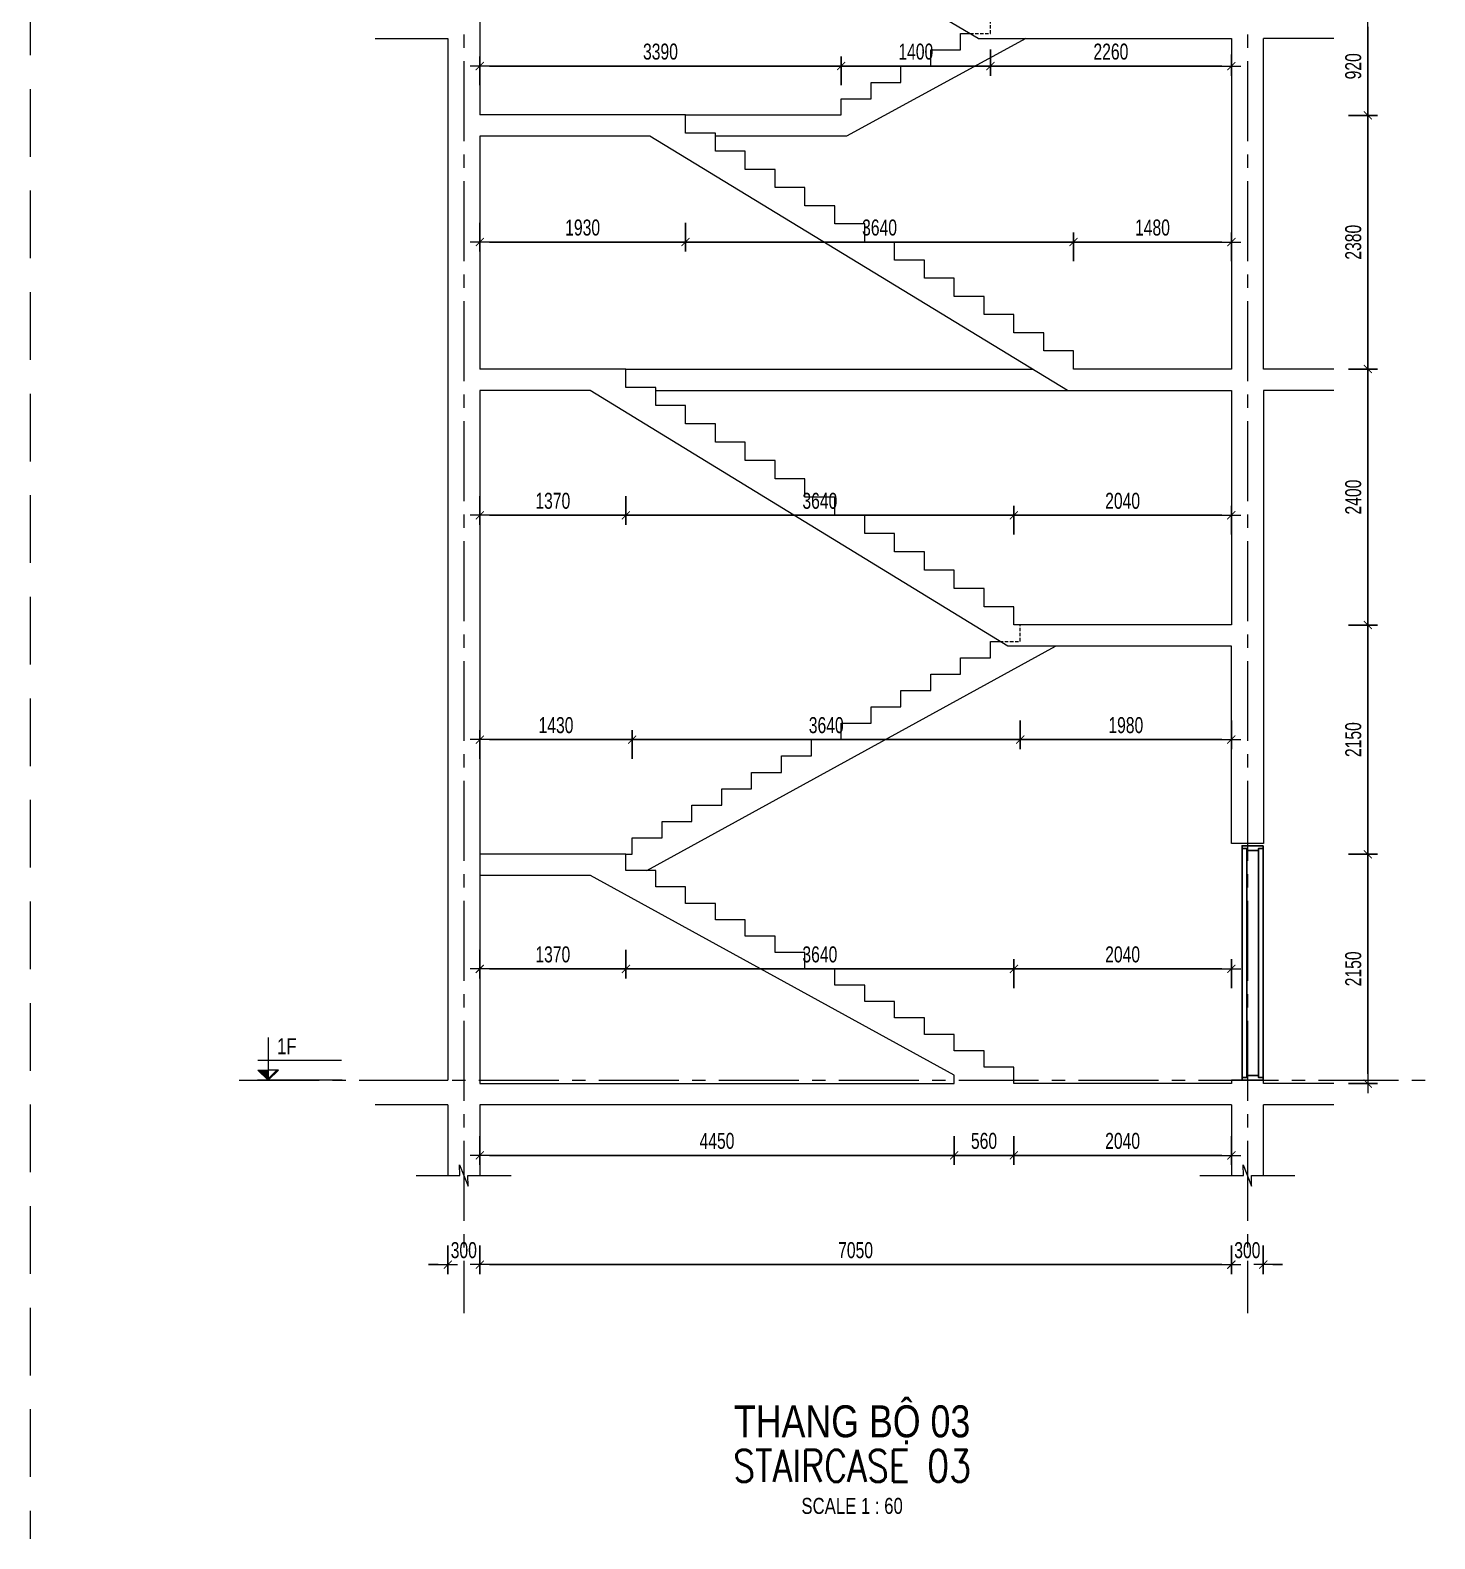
# Model space of a CAD drawing. Header units: millimetres. Extents: x -179076 to 152218, y -28646 to 38481.
# Drawn here: x 38586 to 51763, y -28646 to -14497 of the extents above; entities that cross this region are included whole.
import ezdxf
from ezdxf.enums import TextEntityAlignment as Align

# ---------------------------------------------------------------- set-up
doc = ezdxf.new("R2010")
doc.units = ezdxf.units.MM
doc.linetypes.add('CENTER2', pattern=[1.125, 0.75, -0.125, 0.125, -0.125])
doc.linetypes.add('HIDDEN2', pattern=[4.7625, 3.175, -1.5875])
doc.layers.get('Defpoints').update_dxf_attribs({"color": 151, "lineweight": 9})
doc.layers.add('A-DOOR', color=4, linetype='Continuous')
doc.layers.add('DOOR', color=4, linetype='Continuous')
for name, color, linetype, lineweight in [('NDC_S_ANNO', 7, 'Continuous', 20), ('NDC_S_AXIS', 5, 'CENTER2', 13), ('NDC_S_CONTINUOUS', 3, 'Continuous', 20), ('NDC_S_DIM', 1, 'Continuous', 15), ('NDC_S_ENG TITLE', 3, 'Continuous', 20), ('NDC_S_HIDDEN', 8, 'HIDDEN2', 13), ('NDC_S_SLAB', 2, 'Continuous', 20), ('NDC_S_SYMBOL', 1, 'Continuous', 15), ('NDC_S_TEXT SYMBOL', 7, 'Continuous', 20), ('NDC_S_VN TEXT', 7, 'Continuous', 20), ('NDC_S_VN TITLE', 6, 'Continuous', 35)]:
    doc.layers.add(name, color=color, linetype=linetype, lineweight=lineweight)
doc.styles.add('NDC_ANNO', font='', dxfattribs={"width": 0.8})
doc.styles.add('NDC_DIM', font='', dxfattribs={"width": 0.75})
doc.styles.add('NDC_EN TXT', font='romans.shx', dxfattribs={"width": 0.8})
doc.styles.add('NDC_VIE TXT', font='arial.ttf', dxfattribs={"width": 0.8})
doc.styles.get('NDC_ANNO').set_extended_font_data('Dotum')
doc.styles.get('NDC_DIM').set_extended_font_data('Dotum')
doc.dimstyles.new('NDC_dim_60', dxfattribs={"dimscale": 60, "dimtxt": 2.5, "dimasz": 1.5, "dimexe": 1.5, "dimexo": 2.5, "dimgap": 1, "dimtad": 1, "dimdec": 0, "dimzin": 0, "dimdsep": 46, "dimtxsty": 'NDC_DIM', "dimblk": 'DIMMARK', "dimcen": 0.09, "dimdle": 1.2, "dimclrd": 1, "dimclre": 1, "dimclrt": 3, "dimadec": 0, "dimazin": 0, "dimtfac": 1, "dimtdec": 0, "dimtix": 1, "dimtofl": 0, "dimtmove": 0, "dimatfit": 3, "dimfxl": 3, "dimfxlon": 1, "dimtolj": 1, "dimtzin": 0, "dimarcsym": 0})

# ---------------------------------------------------------------- blocks, each defined once
blk = doc.blocks.new('X-SECTION-2$0$X-SEC-DOO2')
at = {"layer": 'A-DOOR'}
for p, q in [((41976, 101972), (41976, 104172)), ((42176, 101972), (42176, 104172)), ((42021, 102017), (42021, 104127)), ((42131, 102017), (42131, 104127))]:
    blk.add_line(p, q, dxfattribs=at)
for points in [[(41976, 104172), (41976, 104147), (42021, 104147), (42021, 104127), (42131, 104127), (42131, 104147), (42176, 104147), (42176, 104172)], [(41976, 101972), (41976, 101997), (42021, 101997), (42021, 102017), (42131, 102017), (42131, 101997), (42176, 101997), (42176, 101972)]]:
    blk.add_lwpolyline(points, close=True, dxfattribs=at)
at = {"layer": 'Defpoints'}
blk.add_line((41976, 104192), (42176, 104192), dxfattribs=at)
blk = doc.blocks.new('kata_block_CT')
at = {"layer": 'NDC_S_ANNO'}
blk.add_hatch(color=3, dxfattribs=at).paths.add_polyline_path([(0, 1.6), (-1.61, 1.6), (0, 0)])
at = {"layer": 'NDC_S_ANNO', "ltscale": 50}
h = blk.add_hatch(dxfattribs=at)
h.set_pattern_fill('ANSI31', color=256, scale=1.406, style=0)
h.paths.add_polyline_path([(0, 1.6), (0, 0), (1.61, 1.6)])
for p, q in [((-1.59, 3.14), (11.47, 3.14)), ((11.56, 0), (-1.64, 0))]:
    blk.add_line(p, q, dxfattribs=at)
for points in [[(0, 6.69), (0, 0)], [(0, 0), (-1.61, 1.6), (0, 1.6)], [(0, 0), (1.61, 1.6), (0, 1.6)]]:
    blk.add_lwpolyline(points, dxfattribs=at)
at = {"layer": 'NDC_S_ANNO', "color": 8, "ltscale": 50}
blk.add_lwpolyline([(0, 0), (-1.61, 1.6), (0, 1.6)], dxfattribs=at)
at = {"layer": 'NDC_S_TEXT SYMBOL', "color": 3, "style": 'NDC_ANNO', "width": 0.8}
blk.add_attdef('CT', (1.41, 4.07), '', height=2.5, dxfattribs=at)
blk = doc.blocks.new('DIMMARK')
at = {"layer": 'NDC_S_DIM', "color": 1}
blk.add_line((-1.5, 0), (1, 0), dxfattribs=at)
at = {"layer": 'NDC_S_DIM', "color": 2, "const_width": 0.1}
blk.add_lwpolyline([(-0.42, -0.42), (0.42, 0.42)], dxfattribs=at)
blk = doc.blocks.new('*D719')
at = {"layer": 'Defpoints', "color": 0, "transparency": 16777216}
for p in [(42804, -22426), (44174, -22379), (44174, -23301)]:
    blk.add_point(p, dxfattribs=at)
at = {"layer": 'NDC_S_DIM', "color": 1, "lineweight": -2, "transparency": 16777216}
for p, q in [((42804, -23121), (42804, -23391)), ((44174, -23121), (44174, -23391)), ((42894, -23301), (44084, -23301))]:
    blk.add_line(p, q, dxfattribs=at)
at = {"layer": 'NDC_S_DIM', "color": 1, "lineweight": -2, "transparency": 16777216, "xscale": 90, "yscale": 90, "zscale": 90, "rotation": 180}
blk.add_blockref('DIMMARK', (42804, -23301), dxfattribs=at)
at = {"layer": 'NDC_S_DIM', "color": 1, "lineweight": -2, "transparency": 16777216, "xscale": 90, "yscale": 90, "zscale": 90}
blk.add_blockref('DIMMARK', (44174, -23301), dxfattribs=at)
at = {"layer": 'NDC_S_DIM', "color": 3, "transparency": 16777216, "insert": (43489, -23166), "char_height": 150, "attachment_point": 5, "style": 'NDC_DIM'}
blk.add_mtext('\\A1;1370', dxfattribs=at)
blk = doc.blocks.new('*D720')
at = {"layer": 'Defpoints', "color": 0, "transparency": 16777216}
for p in [(44174, -22379), (47814, -23301), (47814, -24376)]:
    blk.add_point(p, dxfattribs=at)
at = {"layer": 'NDC_S_DIM', "color": 1, "lineweight": -2, "transparency": 16777216}
for p, q in [((44174, -23121), (44174, -23391)), ((44264, -23301), (47724, -23301)), ((47814, -23481), (47814, -23211))]:
    blk.add_line(p, q, dxfattribs=at)
at = {"layer": 'NDC_S_DIM', "color": 1, "lineweight": -2, "transparency": 16777216, "xscale": 90, "yscale": 90, "zscale": 90, "rotation": 180}
blk.add_blockref('DIMMARK', (44174, -23301), dxfattribs=at)
at = {"layer": 'NDC_S_DIM', "color": 1, "lineweight": -2, "transparency": 16777216, "xscale": 90, "yscale": 90, "zscale": 90}
blk.add_blockref('DIMMARK', (47814, -23301), dxfattribs=at)
at = {"layer": 'NDC_S_DIM', "color": 3, "transparency": 16777216, "insert": (45994, -23166), "char_height": 150, "attachment_point": 5, "style": 'NDC_DIM'}
blk.add_mtext('\\A1;3640', dxfattribs=at)
blk = doc.blocks.new('*D721')
at = {"layer": 'Defpoints', "color": 0, "transparency": 16777216}
for p in [(49854, -23301), (47814, -24376), (49854, -24376)]:
    blk.add_point(p, dxfattribs=at)
at = {"layer": 'NDC_S_DIM', "color": 1, "lineweight": -2, "transparency": 16777216}
for p, q in [((47814, -23481), (47814, -23211)), ((47904, -23301), (49764, -23301)), ((49854, -23481), (49854, -23211))]:
    blk.add_line(p, q, dxfattribs=at)
at = {"layer": 'NDC_S_DIM', "color": 1, "lineweight": -2, "transparency": 16777216, "xscale": 90, "yscale": 90, "zscale": 90, "rotation": 180}
blk.add_blockref('DIMMARK', (47814, -23301), dxfattribs=at)
at = {"layer": 'NDC_S_DIM', "color": 1, "lineweight": -2, "transparency": 16777216, "xscale": 90, "yscale": 90, "zscale": 90}
blk.add_blockref('DIMMARK', (49854, -23301), dxfattribs=at)
at = {"layer": 'NDC_S_DIM', "color": 3, "transparency": 16777216, "insert": (48834, -23166), "char_height": 150, "attachment_point": 5, "style": 'NDC_DIM'}
blk.add_mtext('\\A1;2040', dxfattribs=at)
blk = doc.blocks.new('*D722')
at = {"layer": 'Defpoints', "color": 0, "transparency": 16777216}
for p in [(42804, -24376), (47254, -24376), (47254, -25050)]:
    blk.add_point(p, dxfattribs=at)
at = {"layer": 'NDC_S_DIM', "color": 1, "lineweight": -2, "transparency": 16777216}
for p, q in [((42804, -24870), (42804, -25140)), ((47254, -24870), (47254, -25140)), ((42894, -25050), (47164, -25050))]:
    blk.add_line(p, q, dxfattribs=at)
at = {"layer": 'NDC_S_DIM', "color": 1, "lineweight": -2, "transparency": 16777216, "xscale": 90, "yscale": 90, "zscale": 90, "rotation": 180}
blk.add_blockref('DIMMARK', (42804, -25050), dxfattribs=at)
at = {"layer": 'NDC_S_DIM', "color": 1, "lineweight": -2, "transparency": 16777216, "xscale": 90, "yscale": 90, "zscale": 90}
blk.add_blockref('DIMMARK', (47254, -25050), dxfattribs=at)
at = {"layer": 'NDC_S_DIM', "color": 3, "transparency": 16777216, "insert": (45029, -24915), "char_height": 150, "attachment_point": 5, "style": 'NDC_DIM'}
blk.add_mtext('\\A1;4450', dxfattribs=at)
blk = doc.blocks.new('*D723')
at = {"layer": 'Defpoints', "color": 0, "transparency": 16777216}
for p in [(47254, -24376), (47814, -24376), (47814, -25050)]:
    blk.add_point(p, dxfattribs=at)
at = {"layer": 'NDC_S_DIM', "color": 1, "lineweight": -2, "transparency": 16777216}
for p, q in [((47254, -24870), (47254, -25140)), ((47814, -24870), (47814, -25140)), ((47344, -25050), (47724, -25050))]:
    blk.add_line(p, q, dxfattribs=at)
at = {"layer": 'NDC_S_DIM', "color": 1, "lineweight": -2, "transparency": 16777216, "xscale": 90, "yscale": 90, "zscale": 90, "rotation": 180}
blk.add_blockref('DIMMARK', (47254, -25050), dxfattribs=at)
at = {"layer": 'NDC_S_DIM', "color": 1, "lineweight": -2, "transparency": 16777216, "xscale": 90, "yscale": 90, "zscale": 90}
blk.add_blockref('DIMMARK', (47814, -25050), dxfattribs=at)
at = {"layer": 'NDC_S_DIM', "color": 3, "transparency": 16777216, "insert": (47534, -24915), "char_height": 150, "attachment_point": 5, "style": 'NDC_DIM'}
blk.add_mtext('\\A1;560', dxfattribs=at)
blk = doc.blocks.new('*D724')
at = {"layer": 'Defpoints', "color": 0, "transparency": 16777216}
for p in [(47814, -24376), (49854, -24576), (49854, -25050)]:
    blk.add_point(p, dxfattribs=at)
at = {"layer": 'NDC_S_DIM', "color": 1, "lineweight": -2, "transparency": 16777216}
for p, q in [((47814, -24870), (47814, -25140)), ((49854, -24870), (49854, -25140)), ((47904, -25050), (49764, -25050))]:
    blk.add_line(p, q, dxfattribs=at)
at = {"layer": 'NDC_S_DIM', "color": 1, "lineweight": -2, "transparency": 16777216, "xscale": 90, "yscale": 90, "zscale": 90, "rotation": 180}
blk.add_blockref('DIMMARK', (47814, -25050), dxfattribs=at)
at = {"layer": 'NDC_S_DIM', "color": 1, "lineweight": -2, "transparency": 16777216, "xscale": 90, "yscale": 90, "zscale": 90}
blk.add_blockref('DIMMARK', (49854, -25050), dxfattribs=at)
at = {"layer": 'NDC_S_DIM', "color": 3, "transparency": 16777216, "insert": (48834, -24915), "char_height": 150, "attachment_point": 5, "style": 'NDC_DIM'}
blk.add_mtext('\\A1;2040', dxfattribs=at)
blk = doc.blocks.new('*D725')
at = {"layer": 'Defpoints', "color": 0, "transparency": 16777216}
for p in [(44234, -21151), (42804, -22226), (44234, -22226)]:
    blk.add_point(p, dxfattribs=at)
at = {"layer": 'NDC_S_DIM', "color": 1, "lineweight": -2, "transparency": 16777216}
for p, q in [((42804, -21331), (42804, -21061)), ((44234, -21331), (44234, -21061)), ((42894, -21151), (44144, -21151))]:
    blk.add_line(p, q, dxfattribs=at)
at = {"layer": 'NDC_S_DIM', "color": 1, "lineweight": -2, "transparency": 16777216, "xscale": 90, "yscale": 90, "zscale": 90, "rotation": 180}
blk.add_blockref('DIMMARK', (42804, -21151), dxfattribs=at)
at = {"layer": 'NDC_S_DIM', "color": 1, "lineweight": -2, "transparency": 16777216, "xscale": 90, "yscale": 90, "zscale": 90}
blk.add_blockref('DIMMARK', (44234, -21151), dxfattribs=at)
at = {"layer": 'NDC_S_DIM', "color": 3, "transparency": 16777216, "insert": (43519, -21016), "char_height": 150, "attachment_point": 5, "style": 'NDC_DIM'}
blk.add_mtext('\\A1;1430', dxfattribs=at)
blk = doc.blocks.new('*D726')
at = {"layer": 'Defpoints', "color": 0, "transparency": 16777216}
for p in [(47874, -20229), (47874, -21151), (44234, -22226)]:
    blk.add_point(p, dxfattribs=at)
at = {"layer": 'NDC_S_DIM', "color": 1, "lineweight": -2, "transparency": 16777216}
for p, q in [((44234, -21331), (44234, -21061)), ((47874, -20971), (47874, -21241)), ((44324, -21151), (47784, -21151))]:
    blk.add_line(p, q, dxfattribs=at)
at = {"layer": 'NDC_S_DIM', "color": 1, "lineweight": -2, "transparency": 16777216, "xscale": 90, "yscale": 90, "zscale": 90, "rotation": 180}
blk.add_blockref('DIMMARK', (44234, -21151), dxfattribs=at)
at = {"layer": 'NDC_S_DIM', "color": 1, "lineweight": -2, "transparency": 16777216, "xscale": 90, "yscale": 90, "zscale": 90}
blk.add_blockref('DIMMARK', (47874, -21151), dxfattribs=at)
at = {"layer": 'NDC_S_DIM', "color": 3, "transparency": 16777216, "insert": (46054, -21016), "char_height": 150, "attachment_point": 5, "style": 'NDC_DIM'}
blk.add_mtext('\\A1;3640', dxfattribs=at)
blk = doc.blocks.new('*D727')
at = {"layer": 'Defpoints', "color": 0, "transparency": 16777216}
for p in [(47874, -20229), (49854, -20276), (49854, -21151)]:
    blk.add_point(p, dxfattribs=at)
at = {"layer": 'NDC_S_DIM', "color": 1, "lineweight": -2, "transparency": 16777216}
for p, q in [((47874, -20971), (47874, -21241)), ((49854, -20971), (49854, -21241)), ((47964, -21151), (49764, -21151))]:
    blk.add_line(p, q, dxfattribs=at)
at = {"layer": 'NDC_S_DIM', "color": 1, "lineweight": -2, "transparency": 16777216, "xscale": 90, "yscale": 90, "zscale": 90, "rotation": 180}
blk.add_blockref('DIMMARK', (47874, -21151), dxfattribs=at)
at = {"layer": 'NDC_S_DIM', "color": 1, "lineweight": -2, "transparency": 16777216, "xscale": 90, "yscale": 90, "zscale": 90}
blk.add_blockref('DIMMARK', (49854, -21151), dxfattribs=at)
at = {"layer": 'NDC_S_DIM', "color": 3, "transparency": 16777216, "insert": (48864, -21016), "char_height": 150, "attachment_point": 5, "style": 'NDC_DIM'}
blk.add_mtext('\\A1;1980', dxfattribs=at)
blk = doc.blocks.new('*D728')
at = {"layer": 'Defpoints', "color": 0, "transparency": 16777216}
for p in [(42804, -17876), (44174, -17847), (44174, -19047)]:
    blk.add_point(p, dxfattribs=at)
at = {"layer": 'NDC_S_DIM', "color": 1, "lineweight": -2, "transparency": 16777216}
for p, q in [((42804, -18867), (42804, -19137)), ((44174, -18867), (44174, -19137)), ((42894, -19047), (44084, -19047))]:
    blk.add_line(p, q, dxfattribs=at)
at = {"layer": 'NDC_S_DIM', "color": 1, "lineweight": -2, "transparency": 16777216, "xscale": 90, "yscale": 90, "zscale": 90, "rotation": 180}
blk.add_blockref('DIMMARK', (42804, -19047), dxfattribs=at)
at = {"layer": 'NDC_S_DIM', "color": 1, "lineweight": -2, "transparency": 16777216, "xscale": 90, "yscale": 90, "zscale": 90}
blk.add_blockref('DIMMARK', (44174, -19047), dxfattribs=at)
at = {"layer": 'NDC_S_DIM', "color": 3, "transparency": 16777216, "insert": (43489, -18912), "char_height": 150, "attachment_point": 5, "style": 'NDC_DIM'}
blk.add_mtext('\\A1;1370', dxfattribs=at)
blk = doc.blocks.new('*D729')
at = {"layer": 'Defpoints', "color": 0, "transparency": 16777216}
for p in [(44174, -17847), (47814, -19047), (47814, -19990)]:
    blk.add_point(p, dxfattribs=at)
at = {"layer": 'NDC_S_DIM', "color": 1, "lineweight": -2, "transparency": 16777216}
for p, q in [((44174, -18867), (44174, -19137)), ((47814, -19227), (47814, -18957)), ((44264, -19047), (47724, -19047))]:
    blk.add_line(p, q, dxfattribs=at)
at = {"layer": 'NDC_S_DIM', "color": 1, "lineweight": -2, "transparency": 16777216, "xscale": 90, "yscale": 90, "zscale": 90, "rotation": 180}
blk.add_blockref('DIMMARK', (44174, -19047), dxfattribs=at)
at = {"layer": 'NDC_S_DIM', "color": 1, "lineweight": -2, "transparency": 16777216, "xscale": 90, "yscale": 90, "zscale": 90}
blk.add_blockref('DIMMARK', (47814, -19047), dxfattribs=at)
at = {"layer": 'NDC_S_DIM', "color": 3, "transparency": 16777216, "insert": (45994, -18912), "char_height": 150, "attachment_point": 5, "style": 'NDC_DIM'}
blk.add_mtext('\\A1;3640', dxfattribs=at)
blk = doc.blocks.new('*D730')
at = {"layer": 'Defpoints', "color": 0, "transparency": 16777216}
for p in [(49854, -19047), (47814, -19990), (49854, -20076)]:
    blk.add_point(p, dxfattribs=at)
at = {"layer": 'NDC_S_DIM', "color": 1, "lineweight": -2, "transparency": 16777216}
for p, q in [((47814, -19227), (47814, -18957)), ((49854, -19227), (49854, -18957)), ((47904, -19047), (49764, -19047))]:
    blk.add_line(p, q, dxfattribs=at)
at = {"layer": 'NDC_S_DIM', "color": 1, "lineweight": -2, "transparency": 16777216, "xscale": 90, "yscale": 90, "zscale": 90, "rotation": 180}
blk.add_blockref('DIMMARK', (47814, -19047), dxfattribs=at)
at = {"layer": 'NDC_S_DIM', "color": 1, "lineweight": -2, "transparency": 16777216, "xscale": 90, "yscale": 90, "zscale": 90}
blk.add_blockref('DIMMARK', (49854, -19047), dxfattribs=at)
at = {"layer": 'NDC_S_DIM', "color": 3, "transparency": 16777216, "insert": (48834, -18912), "char_height": 150, "attachment_point": 5, "style": 'NDC_DIM'}
blk.add_mtext('\\A1;2040', dxfattribs=at)
blk = doc.blocks.new('*D731')
at = {"layer": 'Defpoints', "color": 0, "transparency": 16777216}
for p in [(42804, -15292), (44734, -15292), (44734, -16484)]:
    blk.add_point(p, dxfattribs=at)
at = {"layer": 'NDC_S_DIM', "color": 1, "lineweight": -2, "transparency": 16777216}
for p, q in [((42804, -16304), (42804, -16574)), ((44734, -16304), (44734, -16574)), ((42894, -16484), (44644, -16484))]:
    blk.add_line(p, q, dxfattribs=at)
at = {"layer": 'NDC_S_DIM', "color": 1, "lineweight": -2, "transparency": 16777216, "xscale": 90, "yscale": 90, "zscale": 90, "rotation": 180}
blk.add_blockref('DIMMARK', (42804, -16484), dxfattribs=at)
at = {"layer": 'NDC_S_DIM', "color": 1, "lineweight": -2, "transparency": 16777216, "xscale": 90, "yscale": 90, "zscale": 90}
blk.add_blockref('DIMMARK', (44734, -16484), dxfattribs=at)
at = {"layer": 'NDC_S_DIM', "color": 3, "transparency": 16777216, "insert": (43769, -16349), "char_height": 150, "attachment_point": 5, "style": 'NDC_DIM'}
blk.add_mtext('\\A1;1930', dxfattribs=at)
blk = doc.blocks.new('*D732')
at = {"layer": 'Defpoints', "color": 0, "transparency": 16777216}
for p in [(44734, -15292), (48374, -16484), (48374, -17676)]:
    blk.add_point(p, dxfattribs=at)
at = {"layer": 'NDC_S_DIM', "color": 1, "lineweight": -2, "transparency": 16777216}
for p, q in [((44734, -16304), (44734, -16574)), ((48374, -16664), (48374, -16394)), ((44824, -16484), (48284, -16484))]:
    blk.add_line(p, q, dxfattribs=at)
at = {"layer": 'NDC_S_DIM', "color": 1, "lineweight": -2, "transparency": 16777216, "xscale": 90, "yscale": 90, "zscale": 90, "rotation": 180}
blk.add_blockref('DIMMARK', (44734, -16484), dxfattribs=at)
at = {"layer": 'NDC_S_DIM', "color": 1, "lineweight": -2, "transparency": 16777216, "xscale": 90, "yscale": 90, "zscale": 90}
blk.add_blockref('DIMMARK', (48374, -16484), dxfattribs=at)
at = {"layer": 'NDC_S_DIM', "color": 3, "transparency": 16777216, "insert": (46554, -16349), "char_height": 150, "attachment_point": 5, "style": 'NDC_DIM'}
blk.add_mtext('\\A1;3640', dxfattribs=at)
blk = doc.blocks.new('*D733')
at = {"layer": 'Defpoints', "color": 0, "transparency": 16777216}
for p in [(49854, -16484), (48374, -17676), (49854, -17676)]:
    blk.add_point(p, dxfattribs=at)
at = {"layer": 'NDC_S_DIM', "color": 1, "lineweight": -2, "transparency": 16777216}
for p, q in [((48374, -16664), (48374, -16394)), ((49854, -16664), (49854, -16394)), ((48464, -16484), (49764, -16484))]:
    blk.add_line(p, q, dxfattribs=at)
at = {"layer": 'NDC_S_DIM', "color": 1, "lineweight": -2, "transparency": 16777216, "xscale": 90, "yscale": 90, "zscale": 90, "rotation": 180}
blk.add_blockref('DIMMARK', (48374, -16484), dxfattribs=at)
at = {"layer": 'NDC_S_DIM', "color": 1, "lineweight": -2, "transparency": 16777216, "xscale": 90, "yscale": 90, "zscale": 90}
blk.add_blockref('DIMMARK', (49854, -16484), dxfattribs=at)
at = {"layer": 'NDC_S_DIM', "color": 3, "transparency": 16777216, "insert": (49114, -16349), "char_height": 150, "attachment_point": 5, "style": 'NDC_DIM'}
blk.add_mtext('\\A1;1480', dxfattribs=at)
blk = doc.blocks.new('*D734')
at = {"layer": 'Defpoints', "color": 0, "transparency": 16777216}
for p in [(46194, -14834), (42804, -15292), (46194, -15292)]:
    blk.add_point(p, dxfattribs=at)
at = {"layer": 'NDC_S_DIM', "color": 1, "lineweight": -2, "transparency": 16777216}
for p, q in [((42804, -15014), (42804, -14744)), ((42894, -14834), (46104, -14834)), ((46194, -15014), (46194, -14744))]:
    blk.add_line(p, q, dxfattribs=at)
at = {"layer": 'NDC_S_DIM', "color": 1, "lineweight": -2, "transparency": 16777216, "xscale": 90, "yscale": 90, "zscale": 90, "rotation": 180}
blk.add_blockref('DIMMARK', (42804, -14834), dxfattribs=at)
at = {"layer": 'NDC_S_DIM', "color": 1, "lineweight": -2, "transparency": 16777216, "xscale": 90, "yscale": 90, "zscale": 90}
blk.add_blockref('DIMMARK', (46194, -14834), dxfattribs=at)
at = {"layer": 'NDC_S_DIM', "color": 3, "transparency": 16777216, "insert": (44499, -14699), "char_height": 150, "attachment_point": 5, "style": 'NDC_DIM'}
blk.add_mtext('\\A1;3390', dxfattribs=at)
blk = doc.blocks.new('*D735')
at = {"layer": 'Defpoints', "color": 0, "transparency": 16777216}
for p in [(47594, -14528), (47594, -14834), (46194, -15292)]:
    blk.add_point(p, dxfattribs=at)
at = {"layer": 'NDC_S_DIM', "color": 1, "lineweight": -2, "transparency": 16777216}
for p, q in [((47594, -14678), (47594, -14924)), ((46194, -15014), (46194, -14744)), ((46284, -14834), (47504, -14834))]:
    blk.add_line(p, q, dxfattribs=at)
at = {"layer": 'NDC_S_DIM', "color": 1, "lineweight": -2, "transparency": 16777216, "xscale": 90, "yscale": 90, "zscale": 90, "rotation": 180}
blk.add_blockref('DIMMARK', (46194, -14834), dxfattribs=at)
at = {"layer": 'NDC_S_DIM', "color": 1, "lineweight": -2, "transparency": 16777216, "xscale": 90, "yscale": 90, "zscale": 90}
blk.add_blockref('DIMMARK', (47594, -14834), dxfattribs=at)
at = {"layer": 'NDC_S_DIM', "color": 3, "transparency": 16777216, "insert": (46894, -14699), "char_height": 150, "attachment_point": 5, "style": 'NDC_DIM'}
blk.add_mtext('\\A1;1400', dxfattribs=at)
blk = doc.blocks.new('*D736')
at = {"layer": 'Defpoints', "color": 0, "transparency": 16777216}
for p in [(47594, -14528), (49854, -14576), (49854, -14834)]:
    blk.add_point(p, dxfattribs=at)
at = {"layer": 'NDC_S_DIM', "color": 1, "lineweight": -2, "transparency": 16777216}
for p, q in [((47594, -14678), (47594, -14924)), ((47684, -14834), (49764, -14834)), ((49854, -14726), (49854, -14924))]:
    blk.add_line(p, q, dxfattribs=at)
at = {"layer": 'NDC_S_DIM', "color": 1, "lineweight": -2, "transparency": 16777216, "xscale": 90, "yscale": 90, "zscale": 90, "rotation": 180}
blk.add_blockref('DIMMARK', (47594, -14834), dxfattribs=at)
at = {"layer": 'NDC_S_DIM', "color": 1, "lineweight": -2, "transparency": 16777216, "xscale": 90, "yscale": 90, "zscale": 90}
blk.add_blockref('DIMMARK', (49854, -14834), dxfattribs=at)
at = {"layer": 'NDC_S_DIM', "color": 3, "transparency": 16777216, "insert": (48724, -14699), "char_height": 150, "attachment_point": 5, "style": 'NDC_DIM'}
blk.add_mtext('\\A1;2260', dxfattribs=at)
blk = doc.blocks.new('*D773')
at = {"layer": 'Defpoints', "color": 0, "transparency": 16777216}
for p in [(42504, -24576), (42804, -24576), (42804, -26075)]:
    blk.add_point(p, dxfattribs=at)
at = {"layer": 'NDC_S_DIM', "color": 1, "lineweight": -2, "transparency": 16777216}
for p, q in [((42504, -25895), (42504, -26165)), ((42804, -25895), (42804, -26165)), ((42414, -26075), (42324, -26075)), ((42894, -26075), (42984, -26075))]:
    blk.add_line(p, q, dxfattribs=at)
at = {"layer": 'NDC_S_DIM', "color": 1, "lineweight": -2, "transparency": 16777216, "xscale": 90, "yscale": 90, "zscale": 90}
blk.add_blockref('DIMMARK', (42504, -26075), dxfattribs=at)
at = {"layer": 'NDC_S_DIM', "color": 1, "lineweight": -2, "transparency": 16777216, "xscale": 90, "yscale": 90, "zscale": 90, "rotation": 180}
blk.add_blockref('DIMMARK', (42804, -26075), dxfattribs=at)
at = {"layer": 'NDC_S_DIM', "color": 3, "transparency": 16777216, "insert": (42654, -25940), "char_height": 150, "attachment_point": 5, "style": 'NDC_DIM'}
blk.add_mtext('\\A1;300', dxfattribs=at)
blk = doc.blocks.new('*D774')
at = {"layer": 'Defpoints', "color": 0, "transparency": 16777216}
for p in [(42804, -24576), (49854, -24576), (49854, -26075)]:
    blk.add_point(p, dxfattribs=at)
at = {"layer": 'NDC_S_DIM', "color": 1, "lineweight": -2, "transparency": 16777216}
for p, q in [((42804, -25895), (42804, -26165)), ((49854, -25895), (49854, -26165)), ((42894, -26075), (49764, -26075))]:
    blk.add_line(p, q, dxfattribs=at)
at = {"layer": 'NDC_S_DIM', "color": 1, "lineweight": -2, "transparency": 16777216, "xscale": 90, "yscale": 90, "zscale": 90, "rotation": 180}
blk.add_blockref('DIMMARK', (42804, -26075), dxfattribs=at)
at = {"layer": 'NDC_S_DIM', "color": 1, "lineweight": -2, "transparency": 16777216, "xscale": 90, "yscale": 90, "zscale": 90}
blk.add_blockref('DIMMARK', (49854, -26075), dxfattribs=at)
at = {"layer": 'NDC_S_DIM', "color": 3, "transparency": 16777216, "insert": (46329, -25940), "char_height": 150, "attachment_point": 5, "style": 'NDC_DIM'}
blk.add_mtext('\\A1;7050', dxfattribs=at)
blk = doc.blocks.new('*D775')
at = {"layer": 'Defpoints', "color": 0, "transparency": 16777216}
for p in [(49854, -24576), (50154, -24576), (50154, -26075)]:
    blk.add_point(p, dxfattribs=at)
at = {"layer": 'NDC_S_DIM', "color": 1, "lineweight": -2, "transparency": 16777216}
for p, q in [((49854, -25895), (49854, -26165)), ((50154, -25895), (50154, -26165)), ((49764, -26075), (49674, -26075)), ((50244, -26075), (50334, -26075))]:
    blk.add_line(p, q, dxfattribs=at)
at = {"layer": 'NDC_S_DIM', "color": 1, "lineweight": -2, "transparency": 16777216, "xscale": 90, "yscale": 90, "zscale": 90}
blk.add_blockref('DIMMARK', (49854, -26075), dxfattribs=at)
at = {"layer": 'NDC_S_DIM', "color": 1, "lineweight": -2, "transparency": 16777216, "xscale": 90, "yscale": 90, "zscale": 90, "rotation": 180}
blk.add_blockref('DIMMARK', (50154, -26075), dxfattribs=at)
at = {"layer": 'NDC_S_DIM', "color": 3, "transparency": 16777216, "insert": (50004, -25940), "char_height": 150, "attachment_point": 5, "style": 'NDC_DIM'}
blk.add_mtext('\\A1;300', dxfattribs=at)
blk = doc.blocks.new('Drawing name_symbol')
at = {"layer": 'NDC_S_ENG TITLE', "style": 'NDC_EN TXT', "width": 0.8}
blk.add_attdef('SECTDET1', text='', height=5, dxfattribs=at).set_placement((0, 1.01), align=Align.CENTER)
at = {"layer": 'NDC_S_TEXT SYMBOL', "lineweight": 25, "style": 'NDC_ANNO', "width": 0.8}
blk.add_attdef('SSCALE', text='', height=2.5, dxfattribs=at).set_placement((0, -4), align=Align.CENTER)
at = {"layer": 'NDC_S_VN TITLE', "style": 'NDC_VIE TXT', "width": 0.8}
blk.add_attdef('SECTDET2', text='', height=5, dxfattribs=at).set_placement((0, 7.97), align=Align.CENTER)
blk = doc.blocks.new('*D1217')
at = {"layer": 'Defpoints', "color": 0, "transparency": 16777216}
for p in [(44234, -22226), (51134, -22226), (49854, -24376)]:
    blk.add_point(p, dxfattribs=at)
at = {"layer": 'NDC_S_DIM', "color": 1, "lineweight": -2, "transparency": 16777216}
for p, q in [((50954, -22226), (51224, -22226)), ((51134, -24286), (51134, -22316)), ((50954, -24376), (51224, -24376))]:
    blk.add_line(p, q, dxfattribs=at)
at = {"layer": 'NDC_S_DIM', "color": 1, "lineweight": -2, "transparency": 16777216, "xscale": 90, "yscale": 90, "zscale": 90}
for p, rotation in [((51134, -22226), 90), ((51134, -24376), 270)]:
    blk.add_blockref('DIMMARK', p, dxfattribs=dict(at, rotation=rotation))
at = {"layer": 'NDC_S_DIM', "color": 3, "transparency": 16777216, "insert": (50998, -23301), "char_height": 150, "attachment_point": 5, "rotation": 90, "style": 'NDC_DIM'}
blk.add_mtext('\\A1;2150', dxfattribs=at)
blk = doc.blocks.new('*D1218')
at = {"layer": 'Defpoints', "color": 0, "transparency": 16777216}
for p in [(47814, -20076), (51134, -20076), (44234, -22226)]:
    blk.add_point(p, dxfattribs=at)
at = {"layer": 'NDC_S_DIM', "color": 1, "lineweight": -2, "transparency": 16777216}
for p, q in [((50954, -20076), (51224, -20076)), ((51134, -22136), (51134, -20166)), ((50954, -22226), (51224, -22226))]:
    blk.add_line(p, q, dxfattribs=at)
at = {"layer": 'NDC_S_DIM', "color": 1, "lineweight": -2, "transparency": 16777216, "xscale": 90, "yscale": 90, "zscale": 90}
for p, rotation in [((51134, -20076), 90), ((51134, -22226), 270)]:
    blk.add_blockref('DIMMARK', p, dxfattribs=dict(at, rotation=rotation))
at = {"layer": 'NDC_S_DIM', "color": 3, "transparency": 16777216, "insert": (50998, -21151), "char_height": 150, "attachment_point": 5, "rotation": 90, "style": 'NDC_DIM'}
blk.add_mtext('\\A1;2150', dxfattribs=at)
blk = doc.blocks.new('*D1219')
at = {"layer": 'Defpoints', "color": 0, "transparency": 16777216}
for p in [(48374, -17676), (51134, -17676), (47814, -20076)]:
    blk.add_point(p, dxfattribs=at)
at = {"layer": 'NDC_S_DIM', "color": 1, "lineweight": -2, "transparency": 16777216}
for p, q in [((50954, -17676), (51224, -17676)), ((51134, -19986), (51134, -17766)), ((50954, -20076), (51224, -20076))]:
    blk.add_line(p, q, dxfattribs=at)
at = {"layer": 'NDC_S_DIM', "color": 1, "lineweight": -2, "transparency": 16777216, "xscale": 90, "yscale": 90, "zscale": 90}
for p, rotation in [((51134, -17676), 90), ((51134, -20076), 270)]:
    blk.add_blockref('DIMMARK', p, dxfattribs=dict(at, rotation=rotation))
at = {"layer": 'NDC_S_DIM', "color": 3, "transparency": 16777216, "insert": (50998, -18876), "char_height": 150, "attachment_point": 5, "rotation": 90, "style": 'NDC_DIM'}
blk.add_mtext('\\A1;2400', dxfattribs=at)
blk = doc.blocks.new('*D1220')
at = {"layer": 'Defpoints', "color": 0, "transparency": 16777216}
for p in [(46196, -15296), (51134, -15296), (48374, -17676)]:
    blk.add_point(p, dxfattribs=at)
at = {"layer": 'NDC_S_DIM', "color": 1, "lineweight": -2, "transparency": 16777216}
for p, q in [((50954, -15296), (51224, -15296)), ((51134, -17586), (51134, -15386)), ((50954, -17676), (51224, -17676))]:
    blk.add_line(p, q, dxfattribs=at)
at = {"layer": 'NDC_S_DIM', "color": 1, "lineweight": -2, "transparency": 16777216, "xscale": 90, "yscale": 90, "zscale": 90}
for p, rotation in [((51134, -15296), 90), ((51134, -17676), 270)]:
    blk.add_blockref('DIMMARK', p, dxfattribs=dict(at, rotation=rotation))
at = {"layer": 'NDC_S_DIM', "color": 3, "transparency": 16777216, "insert": (50998, -16486), "char_height": 150, "attachment_point": 5, "rotation": 90, "style": 'NDC_DIM'}
blk.add_mtext('\\A1;2380', dxfattribs=at)
blk = doc.blocks.new('*D1221')
at = {"layer": 'Defpoints', "color": 0, "transparency": 16777216}
for p in [(47534, -14376), (51134, -14376), (46196, -15296)]:
    blk.add_point(p, dxfattribs=at)
at = {"layer": 'NDC_S_DIM', "color": 1, "lineweight": -2, "transparency": 16777216}
for p, q in [((50954, -14376), (51224, -14376)), ((51134, -15206), (51134, -14466)), ((50954, -15296), (51224, -15296))]:
    blk.add_line(p, q, dxfattribs=at)
at = {"layer": 'NDC_S_DIM', "color": 1, "lineweight": -2, "transparency": 16777216, "xscale": 90, "yscale": 90, "zscale": 90}
for p, rotation in [((51134, -14376), 90), ((51134, -15296), 270)]:
    blk.add_blockref('DIMMARK', p, dxfattribs=dict(at, rotation=rotation))
at = {"layer": 'NDC_S_DIM', "color": 3, "transparency": 16777216, "insert": (50998, -14836), "char_height": 150, "attachment_point": 5, "rotation": 90, "style": 'NDC_DIM'}
blk.add_mtext('\\A1;920', dxfattribs=at)

msp = doc.modelspace()

# ---------------------------------------------------------------- linework, layer by layer
at = {"layer": 'NDC_S_AXIS', "ltscale": 1000}
for p, q in [((42654.4, 4336.5), (42654.4, -26530.1)), ((50004.4, 4336.5), (50004.4, -26530.1))]:
    msp.add_line(p, q, dxfattribs=at)
msp.add_lwpolyline([(40546.5, -24345.7), (51762.7, -24345.7)], dxfattribs=at)
at = {"layer": 'NDC_S_CONTINUOUS'}
for p, q in [((44174.4, -17675.7), (47989.4, -17675.7)), ((44454.4, -17875.7), (48374.4, -17875.7)), ((44370.3, -22379.3), (48205.7, -20275.7))]:
    msp.add_line(p, q, dxfattribs=at)
for points in [[(44734.4, -15292.4), (46194.4, -15292.4), (46194.4, -15139.6), (46474.4, -15139.6), (46474.4, -14986.8), (46754.4, -14986.8), (46754.4, -14834), (47034.4, -14834), (47034.4, -14681.3), (47314.4, -14681.3), (47314.4, -14528.5), (47400.1, -14528.5)], [(47925.4, -14575.7), (46245.4, -15492.4), (45014.4, -15492.4)], [(44174.4, -22225.7), (44234.4, -22225.7), (44234.4, -22072.1), (44514.4, -22072.1), (44514.4, -21918.6), (44794.4, -21918.6), (44794.4, -21765), (45074.4, -21765), (45074.4, -21611.4), (45354.4, -21611.4), (45354.4, -21457.8), (45634.4, -21457.8), (45634.4, -21304.3), (45914.4, -21304.3), (45914.4, -21150.7), (46194.4, -21150.7), (46194.4, -20997.1), (46474.4, -20997.1), (46474.4, -20843.6), (46754.4, -20843.6), (46754.4, -20690), (47034.4, -20690), (47034.4, -20536.4), (47314.4, -20536.4), (47314.4, -20382.8), (47594.4, -20382.8), (47594.4, -20229.3), (47682.2, -20229.3)]]:
    msp.add_lwpolyline(points, dxfattribs=at)
at = {"layer": 'NDC_S_HIDDEN', "ltscale": 200}
msp.add_line((38586.5, 4953.6), (38586.5, -28646.4), dxfattribs=at)
at = {"layer": 'NDC_S_HIDDEN', "ltscale": 10}
for points in [[(47402.2, -14528.5), (47594.4, -14528.5), (47594.4, -14374.9)], [(47682.2, -20229.3), (47874.4, -20229.3), (47874.4, -20075.7)]]:
    msp.add_lwpolyline(points, dxfattribs=at)
at = {"layer": 'NDC_S_SLAB'}
for p, q in [((42804.4, -13075.7), (42804.4, -15292.4)), ((47479.4, -14575.7), (44959.4, -13075.7)), ((41822.2, -14575.7), (42504.4, -14575.7)), ((42504.4, -14575.7), (42504.4, -24345.7)), ((47479.4, -14575.7), (49854.4, -14575.7)), ((49854.4, -14575.7), (49854.4, -17675.7)), ((50816.4, -14575.7), (50154.4, -14575.7)), ((50154.4, -17675.7), (50154.4, -14575.7)), ((44398.4, -15492.4), (42804.4, -15492.4)), ((42804.4, -15492.4), (42804.4, -17675.7)), ((48318.4, -17875.7), (44398.4, -15492.4)), ((50816.4, -17675.7), (50154.4, -17675.7)), ((42804.4, -17875.7), (42804.4, -24375.7)), ((50816.4, -17875.7), (50154.4, -17875.7)), ((42804.4, -24375.7), (47254.4, -24375.7)), ((50154.4, -24345.7), (49854.4, -24345.7)), ((49854.4, -24345.7), (49854.4, -24375.7)), ((50154.4, -24375.7), (50154.4, -24345.7)), ((42504.4, -24575.7), (41822.2, -24575.7)), ((42504.4, -24575.7), (42504.4, -25240.2)), ((49854.4, -24575.7), (42804.4, -24575.7)), ((50816.2, -24575.7), (50154.4, -24575.7))]:
    msp.add_line(p, q, dxfattribs=at)
for points in [[(49854.4, -17675.7), (48374.4, -17675.7), (48374.4, -17505.5), (48094.4, -17505.5), (48094.4, -17335.2), (47814.4, -17335.2), (47814.4, -17165), (47534.4, -17165), (47534.4, -16994.7), (47254.4, -16994.7), (47254.4, -16824.5), (46974.4, -16824.5), (46974.4, -16654.3), (46694.4, -16654.3), (46694.4, -16484), (46414.4, -16484), (46414.4, -16313.8), (46134.4, -16313.8), (46134.4, -16143.6), (45854.4, -16143.6), (45854.4, -15973.3), (45574.4, -15973.3), (45574.4, -15803.1), (45294.4, -15803.1), (45294.4, -15632.8), (45014.4, -15632.8), (45014.4, -15462.6), (44734.4, -15462.6), (44734.4, -15292.4), (42804.4, -15292.4)], [(48318.4, -17875.7), (49854.4, -17875.7), (49854.4, -20075.7), (47814.4, -20075.7), (47814.4, -19904.3), (47534.4, -19904.3), (47534.4, -19732.8), (47254.4, -19732.8), (47254.4, -19561.4), (46974.4, -19561.4), (46974.4, -19390), (46694.4, -19390), (46694.4, -19218.6), (46414.4, -19218.6), (46414.4, -19047.1), (46134.4, -19047.1), (46134.4, -18875.7), (45854.4, -18875.7), (45854.4, -18704.3), (45574.4, -18704.3), (45574.4, -18532.8), (45294.4, -18532.8), (45294.4, -18361.4), (45014.4, -18361.4), (45014.4, -18190), (44734.4, -18190), (44734.4, -18018.6), (44454.4, -18018.6), (44454.4, -17847.1), (44174.4, -17847.1), (44174.4, -17675.7), (42804.4, -17675.7)], [(50154.4, -17875.7), (50154.4, -22125.7), (49854.4, -22125.7), (49854.4, -20275.7), (47758.1, -20275.7), (43838.1, -17875.7), (42804.4, -17875.7)], [(49854.4, -24375.7), (47814.4, -24375.7), (47814.4, -24222.1), (47534.4, -24222.1), (47534.4, -24068.6), (47254.4, -24068.6), (47254.4, -23915), (46974.4, -23915), (46974.4, -23761.4), (46694.4, -23761.4), (46694.4, -23607.8), (46414.4, -23607.8), (46414.4, -23454.3), (46134.4, -23454.3), (46134.4, -23300.7), (45854.4, -23300.7), (45854.4, -23147.1), (45574.4, -23147.1), (45574.4, -22993.6), (45294.4, -22993.6), (45294.4, -22840), (45014.4, -22840), (45014.4, -22686.4), (44734.4, -22686.4), (44734.4, -22532.8), (44454.4, -22532.8), (44454.4, -22379.3), (44174.4, -22379.3), (44174.4, -22225.7), (42804.4, -22225.7)], [(47254.4, -24375.7), (47254.4, -24296.7), (43843.2, -22425.7), (42804.4, -22425.7)], [(41822.2, -24345.7), (42504.4, -24345.7)], [(50816.4, -24375.7), (50154.4, -24375.7)], [(42804.4, -24575.7), (42804.4, -25240.2)], [(49854.4, -24575.7), (49854.4, -25240.2)], [(50154.4, -25240.2), (50154.4, -24575.7)]]:
    msp.add_lwpolyline(points, dxfattribs=at)
at = {"layer": 'NDC_S_SYMBOL'}
for points in [[(42207, -25240.2), (42616.6, -25240.2), (42614.4, -25140.2), (42694.4, -25340.2), (42692.2, -25240.2), (43098.5, -25240.2)], [(49557, -25240.2), (49966.6, -25240.2), (49964.4, -25140.2), (50044.4, -25340.2), (50042.2, -25240.2), (50448.5, -25240.2)]]:
    msp.add_lwpolyline(points, dxfattribs=at)

# ---------------------------------------------------------------- block references
at = {"layer": 'DOOR', "xscale": -1}
msp.add_blockref('X-SECTION-2$0$X-SEC-DOO2', (92130, -126317.6), dxfattribs=at)
at = {"layer": 'NDC_S_ANNO', "xscale": 60, "yscale": 60, "zscale": 60}
msp.add_blockref('Drawing name_symbol', (46296.7, -28172.6), dxfattribs=at).add_auto_attribs({'SECTDET1': 'STAIRCASE 03', 'SECTDET2': 'THANG BỘ 03', 'SSCALE': 'SCALE 1 : 60'})
at = {"layer": 'NDC_S_VN TEXT', "xscale": 60, "yscale": 60, "zscale": 60}
msp.add_blockref('kata_block_CT', (40818.1, -24345.7), dxfattribs=at).add_auto_attribs({'CT': '1F'})

# ---------------------------------------------------------------- dimensions: what is measured, and where the dimension line sits
at = {"layer": 'NDC_S_DIM'}
for base, p1, p2, picture, middle in [((51133.6, -14375.7), (46196.3, -15295.9), (47534.4, -14375.7), '*D1221', (50998.5, -14835.8)), ((51133.6, -15295.9), (48374.4, -17675.7), (46196.3, -15295.9), '*D1220', (50998.5, -16485.8)), ((51133.6, -17675.7), (47814.4, -20075.7), (48374.4, -17675.7), '*D1219', (50998.5, -18875.7)), ((51133.6, -20075.7), (44234.4, -22225.7), (47814.4, -20075.7), '*D1218', (50998.5, -21150.7))]:
    dim = msp.add_linear_dim(base=base, p1=p1, p2=p2, angle=90, dimstyle='NDC_dim_60', override={"dimtmove": 1}, dxfattribs=at)
    dim.commit()
    dim.dimension.update_dxf_attribs({"geometry": picture, "text_midpoint": middle})
for base, p1, p2, picture, middle in [((47594.4, -14834), (46194.4, -15292.4), (47594.4, -14528.5), '*D735', (46894.4, -14698.9)), ((49854.4, -14834), (47594.4, -14528.5), (49854.4, -14575.7), '*D736', (48724.4, -14698.9)), ((48374.4, -16484), (44734.4, -15292.4), (48374.4, -17675.7), '*D732', (46554.4, -16348.9)), ((49854.4, -16484), (48374.4, -17675.7), (49854.4, -17675.7), '*D733', (49114.4, -16348.9)), ((47814.4, -19047.1), (44174.4, -17847.1), (47814.4, -19990), '*D729', (45994.4, -18912)), ((49854.4, -19047.1), (47814.4, -19990), (49854.4, -20075.7), '*D730', (48834.4, -18912)), ((47874.4, -21150.7), (44234.4, -22225.7), (47874.4, -20229.3), '*D726', (46054.4, -21015.6)), ((49854.4, -21150.7), (47874.4, -20229.3), (49854.4, -20275.7), '*D727', (48864.4, -21015.6)), ((47814.4, -23300.7), (44174.4, -22379.3), (47814.4, -24375.7), '*D720', (45994.4, -23165.6)), ((49854.4, -23300.7), (47814.4, -24375.7), (49854.4, -24375.7), '*D721', (48834.4, -23165.6)), ((47814.4, -25050.3), (47254.4, -24375.7), (47814.4, -24375.7), '*D723', (47534.4, -24915.2)), ((49854.4, -25050.3), (47814.4, -24375.7), (49854.4, -24575.7), '*D724', (48834.4, -24915.2)), ((49854.4, -26075.2), (42804.4, -24575.7), (49854.4, -24575.7), '*D774', (46329.4, -25940.1)), ((50154.4, -26075.2), (49854.4, -24575.7), (50154.4, -24575.7), '*D775', (50004.4, -25940.1))]:
    dim = msp.add_linear_dim(base=base, p1=p1, p2=p2, dimstyle='NDC_dim_60', override={"dimtmove": 1}, dxfattribs=at)
    dim.commit()
    dim.dimension.update_dxf_attribs({"geometry": picture, "text_midpoint": middle})
for base, p1, p2, picture, middle in [((46194.4, -14834), (42804.4, -15292.4), (46194.4, -15292.4), '*D734', (44499.4, -14698.9)), ((44734.4, -16484), (42804.4, -15292.4), (44734.4, -15292.4), '*D731', (43769.4, -16348.9)), ((44174.4, -19047.1), (42804.4, -17875.7), (44174.4, -17847.1), '*D728', (43489.4, -18912)), ((44234.4, -21150.7), (42804.4, -22225.7), (44234.4, -22225.7), '*D725', (43519.4, -21015.6)), ((44174.4, -23300.7), (42804.4, -22425.7), (44174.4, -22379.3), '*D719', (43489.4, -23165.6)), ((47254.4, -25050.3), (42804.4, -24375.7), (47254.4, -24375.7), '*D722', (45029.4, -24915.2)), ((42804.4, -26075.2), (42504.4, -24575.7), (42804.4, -24575.7), '*D773', (42654.4, -25940.1))]:
    dim = msp.add_linear_dim(base=base, p1=p1, p2=p2, dimstyle='NDC_dim_60', dxfattribs=at)
    dim.commit()
    dim.dimension.update_dxf_attribs({"geometry": picture, "text_midpoint": middle})
dim = msp.add_linear_dim(base=(51133.6, -22225.7), p1=(49854.4, -24375.7), p2=(44234.4, -22225.7), angle=90, dimstyle='NDC_dim_60', dxfattribs=at)
dim.commit()
dim.dimension.update_dxf_attribs({"geometry": '*D1217', "text_midpoint": (50998.5, -23300.7)})

doc.saveas('drawing.dxf')
